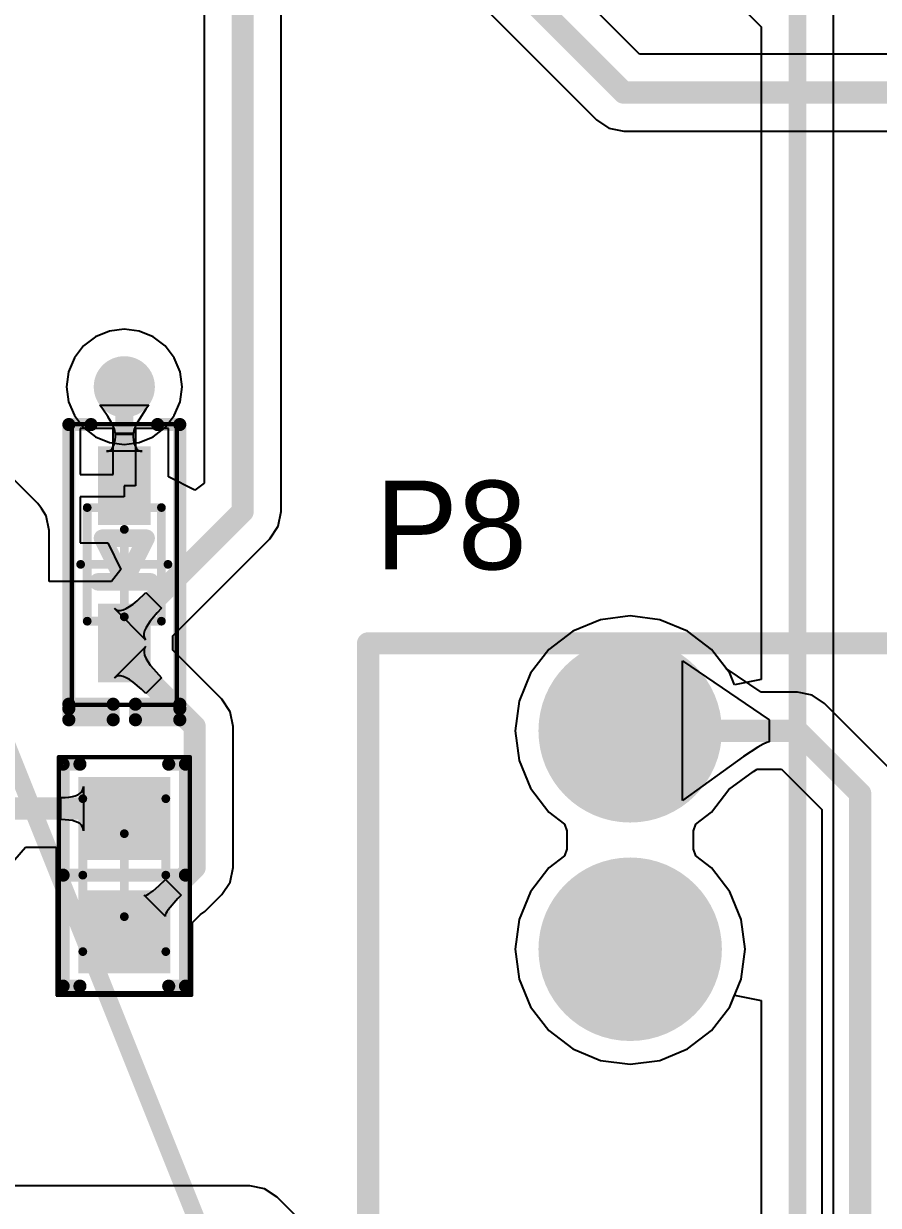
# Model space of a CAD drawing. Header units: inches. Extents: x -0.14 to 3.29, y -0.08 to 7.88.
# Drawn here: x 2.561 to 2.946, y 1.282 to 1.815 of the extents above; entities that cross this region are included whole.
import ezdxf

# ---------------------------------------------------------------- set-up
doc = ezdxf.new("R2010")
doc.units = ezdxf.units.IN
doc.header["$MEASUREMENT"] = 0
for name, color, linetype in [('Bottom Layer', 5, 'Continuous'), ('Bottom Solder', 6, 'Continuous'), ('Multi-Layer', 9, 'Continuous'), ('Pad Holes', 156, 'Continuous'), ('PCBD Notes', 76, 'Continuous'), ('Top 3D Body', 56, 'Continuous'), ('Top Courtyard', 56, 'Continuous'), ('Top Layer', 1, 'Continuous'), ('Top Overlay', 2, 'Continuous'), ('Top Paste', 8, 'Continuous'), ('Top Solder', 216, 'Continuous'), ('Via Holes', 16, 'Continuous')]:
    doc.layers.add(name, color=color, linetype=linetype)
doc.styles.add('Arial', font='', dxfattribs={"height": 0.2})
doc.styles.get('Arial').set_extended_font_data('Arial')

# ---------------------------------------------------------------- blocks, each defined once
blk = doc.blocks.new('RES_0603_1608_262')
at = {"layer": 'Top Layer'}
for points in [[(-0.04232, -0.0187), (-0.04232, 0.0187), (-0.00886, 0.0187), (-0.00886, -0.0187)], [(0.00886, -0.0187), (0.00886, 0.0187), (0.04232, 0.0187), (0.04232, -0.0187)]]:
    blk.add_hatch(color=1, dxfattribs=at).paths.add_polyline_path(points)
at = {"layer": 'Top Paste'}
for points in [[(-0.04232, -0.0187), (-0.04232, 0.0187), (-0.00886, 0.0187), (-0.00886, -0.0187)], [(0.00886, -0.0187), (0.00886, 0.0187), (0.04232, 0.0187), (0.04232, -0.0187)]]:
    blk.add_hatch(color=8, dxfattribs=at).paths.add_polyline_path(points)
at = {"layer": 'Top Solder'}
for points in [[(-0.04429, -0.02067), (-0.04429, 0.02067), (-0.00689, 0.02067), (-0.00689, -0.02067)], [(0.00689, -0.02067), (0.00689, 0.02067), (0.04429, 0.02067), (0.04429, -0.02067)]]:
    blk.add_hatch(color=216, dxfattribs=at).paths.add_polyline_path(points)
at = {"layer": 'Top 3D Body'}
for points in [[(-0.03445, 0.0187, 0.00394, 0.00394, 0), (-0.03445, -0.0187, 0.00394, 0.00394, 0)], [(-0.03445, 0.0187, 0.00394, 0.00394, 0), (0.03445, 0.0187, 0.00394, 0.00394, 0)], [(0.03445, 0.0187, 0.00394, 0.00394, 0), (0.03445, -0.0187, 0.00394, 0.00394, 0)], [(-0.03445, -0.0187, 0.00394, 0.00394, 0), (0.03445, -0.0187, 0.00394, 0.00394, 0)]]:
    blk.add_lwpolyline(points, format="xyseb", dxfattribs=at)
for points in [[(-0.03543, 0.0187, 0.00197, 0.00197, 1), (-0.03347, 0.0187, 0.00197, 0.00197, 1)], [(-0.03543, 0.0187, 0.00197, 0.00197, 1), (-0.03347, 0.0187, 0.00197, 0.00197, 1)], [(0.03346, 0.0187, 0.00197, 0.00197, 1), (0.03543, 0.0187, 0.00197, 0.00197, 1)], [(0.03346, 0.0187, 0.00197, 0.00197, 1), (0.03543, 0.0187, 0.00197, 0.00197, 1)], [(-0.03543, -0.0187, 0.00197, 0.00197, 1), (-0.03347, -0.0187, 0.00197, 0.00197, 1)], [(-0.03543, -0.0187, 0.00197, 0.00197, 1), (-0.03347, -0.0187, 0.00197, 0.00197, 1)], [(0.03346, -0.0187, 0.00197, 0.00197, 1), (0.03543, -0.0187, 0.00197, 0.00197, 1)], [(0.03346, -0.0187, 0.00197, 0.00197, 1), (0.03543, -0.0187, 0.00197, 0.00197, 1)]]:
    blk.add_lwpolyline(points, format="xyseb", close=True, dxfattribs=at)
at = {"layer": 'Top Courtyard'}
for points in [[(-0.05315, 0.02953, 0.00197, 0.00197, 0), (-0.05315, -0.02953, 0.00197, 0.00197, 0)], [(-0.05315, 0.02953, 0.00197, 0.00197, 0), (0.05315, 0.02953, 0.00197, 0.00197, 0)], [(0.05315, 0.02953, 0.00197, 0.00197, 0), (0.05315, -0.02953, 0.00197, 0.00197, 0)], [(0, 0.0187, 0.00394, 0.00394, 0), (0, -0.0187, 0.00394, 0.00394, 0)], [(-0.0187, 0, 0.00394, 0.00394, 0), (0.0187, 0, 0.00394, 0.00394, 0)], [(-0.05315, -0.02953, 0.00197, 0.00197, 0), (0.05315, -0.02953, 0.00197, 0.00197, 0)]]:
    blk.add_lwpolyline(points, format="xyseb", dxfattribs=at)
for points in [[(-0.05364, 0.02953, 0.000984, 0.000984, 1), (-0.05266, 0.02953, 0.000984, 0.000984, 1)], [(-0.05364, 0.02953, 0.000984, 0.000984, 1), (-0.05266, 0.02953, 0.000984, 0.000984, 1)], [(0.05266, 0.02953, 0.000984, 0.000984, 1), (0.05364, 0.02953, 0.000984, 0.000984, 1)], [(0.05266, 0.02953, 0.000984, 0.000984, 1), (0.05364, 0.02953, 0.000984, 0.000984, 1)], [(-0.00098, 0.0187, 0.00197, 0.00197, 1), (0.00098, 0.0187, 0.00197, 0.00197, 1)], [(-0.01969, 0, 0.00197, 0.00197, 1), (-0.01772, 0, 0.00197, 0.00197, 1)], [(0.01772, 0, 0.00197, 0.00197, 1), (0.01968, 0, 0.00197, 0.00197, 1)], [(-0.00098, -0.0187, 0.00197, 0.00197, 1), (0.00098, -0.0187, 0.00197, 0.00197, 1)], [(-0.05364, -0.02953, 0.000984, 0.000984, 1), (-0.05266, -0.02953, 0.000984, 0.000984, 1)], [(-0.05364, -0.02953, 0.000984, 0.000984, 1), (-0.05266, -0.02953, 0.000984, 0.000984, 1)], [(0.05266, -0.02953, 0.000984, 0.000984, 1), (0.05364, -0.02953, 0.000984, 0.000984, 1)], [(0.05266, -0.02953, 0.000984, 0.000984, 1), (0.05364, -0.02953, 0.000984, 0.000984, 1)]]:
    blk.add_lwpolyline(points, format="xyseb", close=True, dxfattribs=at)
at = {"layer": 'Top Overlay'}
for points in [[(-0.05, 0.02756, 0.00591, 0.00591, 0), (-0.05, 0.02, 0.00591, 0.00591, 0)], [(-0.05, 0.02756, 0.00591, 0.00591, 0), (0.05, 0.02756, 0.00591, 0.00591, 0)], [(0, 0.02756, 0.00591, 0.00591, 0), (0, -0.02756, 0.00591, 0.00591, 0)], [(0.05, 0.02756, 0.00591, 0.00591, 0), (0.05, 0.02, 0.00591, 0.00591, 0)], [(-0.05, -0.02, 0.00591, 0.00591, 0), (-0.05, -0.02756, 0.00591, 0.00591, 0)], [(0.05, -0.02, 0.00591, 0.00591, 0), (0.05, -0.02756, 0.00591, 0.00591, 0)], [(-0.05, -0.02756, 0.00591, 0.00591, 0), (0.05, -0.02756, 0.00591, 0.00591, 0)]]:
    blk.add_lwpolyline(points, format="xyseb", dxfattribs=at)
for points in [[(-0.05148, 0.02756, 0.00295, 0.00295, 1), (-0.04852, 0.02756, 0.00295, 0.00295, 1)], [(-0.05148, 0.02756, 0.00295, 0.00295, 1), (-0.04852, 0.02756, 0.00295, 0.00295, 1)], [(-0.00148, 0.02756, 0.00295, 0.00295, 1), (0.00148, 0.02756, 0.00295, 0.00295, 1)], [(0.04852, 0.02756, 0.00295, 0.00295, 1), (0.05148, 0.02756, 0.00295, 0.00295, 1)], [(0.04852, 0.02756, 0.00295, 0.00295, 1), (0.05148, 0.02756, 0.00295, 0.00295, 1)], [(-0.05148, 0.02, 0.00295, 0.00295, 1), (-0.04852, 0.02, 0.00295, 0.00295, 1)], [(0.04852, 0.02, 0.00295, 0.00295, 1), (0.05148, 0.02, 0.00295, 0.00295, 1)], [(-0.05148, -0.02, 0.00295, 0.00295, 1), (-0.04852, -0.02, 0.00295, 0.00295, 1)], [(0.04852, -0.02, 0.00295, 0.00295, 1), (0.05148, -0.02, 0.00295, 0.00295, 1)], [(-0.05148, -0.02756, 0.00295, 0.00295, 1), (-0.04852, -0.02756, 0.00295, 0.00295, 1)], [(-0.05148, -0.02756, 0.00295, 0.00295, 1), (-0.04852, -0.02756, 0.00295, 0.00295, 1)], [(-0.00148, -0.02756, 0.00295, 0.00295, 1), (0.00148, -0.02756, 0.00295, 0.00295, 1)], [(0.04852, -0.02756, 0.00295, 0.00295, 1), (0.05148, -0.02756, 0.00295, 0.00295, 1)], [(0.04852, -0.02756, 0.00295, 0.00295, 1), (0.05148, -0.02756, 0.00295, 0.00295, 1)]]:
    blk.add_lwpolyline(points, format="xyseb", close=True, dxfattribs=at)
blk = doc.blocks.new('7EF2B92C_0FC9_4C85_B662_5CEC65BFCCC4_387')
at = {"layer": 'Bottom Layer'}
h = blk.add_hatch(color=5, dxfattribs=at)
edge = h.paths.add_edge_path()
edge.add_arc((0.19685, 0.19685), 0.03937, 0, 360)
h = blk.add_hatch(color=5, dxfattribs=at)
edge = h.paths.add_edge_path()
edge.add_arc((0.19685, 0.09843), 0.03937, 0, 360)
h = blk.add_hatch(color=5, dxfattribs=at)
edge = h.paths.add_edge_path()
edge.add_arc((0, 0), 0.03937, 0, 360)
h = blk.add_hatch(color=5, dxfattribs=at)
edge = h.paths.add_edge_path()
edge.add_arc((0.19685, -0.09843), 0.03937, 0, 360)
h = blk.add_hatch(color=5, dxfattribs=at)
edge = h.paths.add_edge_path()
edge.add_arc((0.19685, -0.19685), 0.03937, 0, 360)
at = {"layer": 'Bottom Solder'}
h = blk.add_hatch(color=6, dxfattribs=at)
edge = h.paths.add_edge_path()
edge.add_arc((0.19685, 0.19685), 0.04134, 0, 360)
h = blk.add_hatch(color=6, dxfattribs=at)
edge = h.paths.add_edge_path()
edge.add_arc((0, 0.19685), 0.00197, 0, 360)
h = blk.add_hatch(color=6, dxfattribs=at)
edge = h.paths.add_edge_path()
edge.add_arc((0.19685, 0.09843), 0.04134, 0, 360)
h = blk.add_hatch(color=6, dxfattribs=at)
edge = h.paths.add_edge_path()
edge.add_arc((0, 0), 0.04134, 0, 360)
h = blk.add_hatch(color=6, dxfattribs=at)
edge = h.paths.add_edge_path()
edge.add_arc((0.19685, -0.09843), 0.04134, 0, 360)
h = blk.add_hatch(color=6, dxfattribs=at)
edge = h.paths.add_edge_path()
edge.add_arc((0.19685, -0.19685), 0.04134, 0, 360)
h = blk.add_hatch(color=6, dxfattribs=at)
edge = h.paths.add_edge_path()
edge.add_arc((0, -0.19685), 0.00197, 0, 360)
at = {"layer": 'Multi-Layer'}
h = blk.add_hatch(color=9, dxfattribs=at)
edge = h.paths.add_edge_path()
edge.add_arc((0.19685, 0.19685), 0.03937, 0, 360)
h = blk.add_hatch(color=9, dxfattribs=at)
edge = h.paths.add_edge_path()
edge.add_arc((0.19685, 0.09843), 0.03937, 0, 360)
h = blk.add_hatch(color=9, dxfattribs=at)
edge = h.paths.add_edge_path()
edge.add_arc((0, 0), 0.03937, 0, 360)
h = blk.add_hatch(color=9, dxfattribs=at)
edge = h.paths.add_edge_path()
edge.add_arc((0.19685, -0.09843), 0.03937, 0, 360)
h = blk.add_hatch(color=9, dxfattribs=at)
edge = h.paths.add_edge_path()
edge.add_arc((0.19685, -0.19685), 0.03937, 0, 360)
at = {"layer": 'Pad Holes'}
h = blk.add_hatch(color=7, dxfattribs=at)
edge = h.paths.add_edge_path()
edge.add_arc((0, 0.19685), 0.02953, 0, 360)
h = blk.add_hatch(color=7, dxfattribs=at)
edge = h.paths.add_edge_path()
edge.add_arc((0.19685, 0.19685), 0.02362, 0, 360)
h = blk.add_hatch(color=7, dxfattribs=at)
edge = h.paths.add_edge_path()
edge.add_arc((0.19685, 0.09843), 0.02362, 0, 360)
h = blk.add_hatch(color=7, dxfattribs=at)
edge = h.paths.add_edge_path()
edge.add_arc((0, 0), 0.02362, 0, 360)
h = blk.add_hatch(color=7, dxfattribs=at)
edge = h.paths.add_edge_path()
edge.add_arc((0.19685, -0.09843), 0.02362, 0, 360)
h = blk.add_hatch(color=7, dxfattribs=at)
edge = h.paths.add_edge_path()
edge.add_arc((0, -0.19685), 0.02953, 0, 360)
h = blk.add_hatch(color=7, dxfattribs=at)
edge = h.paths.add_edge_path()
edge.add_arc((0.19685, -0.19685), 0.02362, 0, 360)
at = {"layer": 'Top Layer'}
h = blk.add_hatch(color=1, dxfattribs=at)
edge = h.paths.add_edge_path()
edge.add_arc((0.19685, 0.19685), 0.03937, 0, 360)
h = blk.add_hatch(color=1, dxfattribs=at)
edge = h.paths.add_edge_path()
edge.add_arc((0.19685, 0.09843), 0.03937, 0, 360)
h = blk.add_hatch(color=1, dxfattribs=at)
edge = h.paths.add_edge_path()
edge.add_arc((0, 0), 0.03937, 0, 360)
h = blk.add_hatch(color=1, dxfattribs=at)
edge = h.paths.add_edge_path()
edge.add_arc((0.19685, -0.09843), 0.03937, 0, 360)
h = blk.add_hatch(color=1, dxfattribs=at)
edge = h.paths.add_edge_path()
edge.add_arc((0.19685, -0.19685), 0.03937, 0, 360)
at = {"layer": 'Top Solder'}
h = blk.add_hatch(color=216, dxfattribs=at)
edge = h.paths.add_edge_path()
edge.add_arc((0.19685, 0.19685), 0.04134, 0, 360)
h = blk.add_hatch(color=216, dxfattribs=at)
edge = h.paths.add_edge_path()
edge.add_arc((0, 0.19685), 0.00197, 0, 360)
h = blk.add_hatch(color=216, dxfattribs=at)
edge = h.paths.add_edge_path()
edge.add_arc((0.19685, 0.09843), 0.04134, 0, 360)
h = blk.add_hatch(color=216, dxfattribs=at)
edge = h.paths.add_edge_path()
edge.add_arc((0, 0), 0.04134, 0, 360)
h = blk.add_hatch(color=216, dxfattribs=at)
edge = h.paths.add_edge_path()
edge.add_arc((0.19685, -0.09843), 0.04134, 0, 360)
h = blk.add_hatch(color=216, dxfattribs=at)
edge = h.paths.add_edge_path()
edge.add_arc((0.19685, -0.19685), 0.04134, 0, 360)
h = blk.add_hatch(color=216, dxfattribs=at)
edge = h.paths.add_edge_path()
edge.add_arc((0, -0.19685), 0.00197, 0, 360)
at = {"layer": 'Top Courtyard'}
for points in [[(0, 0.01969, 0.00394, 0.00394, 0), (0, -0.01969, 0.00394, 0.00394, 0)], [(0.01969, 0, 0.00394, 0.00394, 0), (-0.01969, 0, 0.00394, 0.00394, 0)]]:
    blk.add_lwpolyline(points, format="xyseb", dxfattribs=at)
for points in [[(-0.00098, 0.01969, 0.00197, 0.00197, 1), (0.00099, 0.01969, 0.00197, 0.00197, 1)], [(-0.02067, 0, 0.00197, 0.00197, 1), (-0.0187, 0, 0.00197, 0.00197, 1)], [(0.0187, 0, 0.00197, 0.00197, 1), (0.02067, 0, 0.00197, 0.00197, 1)], [(-0.00098, -0.01969, 0.00197, 0.00197, 1), (0.00099, -0.01969, 0.00197, 0.00197, 1)]]:
    blk.add_lwpolyline(points, format="xyseb", close=True, dxfattribs=at)
at = {"layer": 'Top Overlay'}
for points in [[(-0.11811, 0.23622, 0.01, 0.01, 0), (-0.11811, -0.23622, 0.01, 0.01, 0)], [(0.31496, 0.23622, 0.01, 0.01, 0), (-0.11811, 0.23622, 0.01, 0.01, 0)], [(0.31496, 0.23622, 0.01, 0.01, 0), (0.31496, -0.23622, 0.01, 0.01, 0)], [(-0.11811, 0.1378, 0.01, 0.01, 0), (-0.2559, 0.1378, 0.01, 0.01, 0)], [(-0.2559, 0.1378, 0.01, 0.01, 0), (-0.2559, -0.1378, 0.01, 0.01, 0)], [(-0.11811, -0.1378, 0.01, 0.01, 0), (-0.2559, -0.1378, 0.01, 0.01, 0)], [(-0.11811, -0.1378, 0.01, 0.01, 0), (-0.11811, -0.23622, 0.01, 0.01, 0)], [(0.31496, -0.23622, 0.01, 0.01, 0), (-0.11811, -0.23622, 0.01, 0.01, 0)]]:
    blk.add_lwpolyline(points, format="xyseb", dxfattribs=at)
for points in [[(-0.12061, 0.23622, 0.005, 0.005, 1), (-0.11561, 0.23622, 0.005, 0.005, 1)], [(-0.12061, 0.23622, 0.005, 0.005, 1), (-0.11561, 0.23622, 0.005, 0.005, 1)], [(0.31246, 0.23622, 0.005, 0.005, 1), (0.31746, 0.23622, 0.005, 0.005, 1)], [(0.31246, 0.23622, 0.005, 0.005, 1), (0.31746, 0.23622, 0.005, 0.005, 1)], [(-0.2584, 0.1378, 0.005, 0.005, 1), (-0.2534, 0.1378, 0.005, 0.005, 1)], [(-0.2584, 0.1378, 0.005, 0.005, 1), (-0.2534, 0.1378, 0.005, 0.005, 1)], [(-0.12061, 0.1378, 0.005, 0.005, 1), (-0.11561, 0.1378, 0.005, 0.005, 1)], [(-0.2584, -0.1378, 0.005, 0.005, 1), (-0.2534, -0.1378, 0.005, 0.005, 1)], [(-0.2584, -0.1378, 0.005, 0.005, 1), (-0.2534, -0.1378, 0.005, 0.005, 1)], [(-0.12061, -0.1378, 0.005, 0.005, 1), (-0.11561, -0.1378, 0.005, 0.005, 1)], [(-0.12061, -0.1378, 0.005, 0.005, 1), (-0.11561, -0.1378, 0.005, 0.005, 1)], [(-0.12061, -0.23622, 0.005, 0.005, 1), (-0.11561, -0.23622, 0.005, 0.005, 1)], [(-0.12061, -0.23622, 0.005, 0.005, 1), (-0.11561, -0.23622, 0.005, 0.005, 1)], [(-0.12061, -0.23622, 0.005, 0.005, 1), (-0.11561, -0.23622, 0.005, 0.005, 1)], [(0.31246, -0.23622, 0.005, 0.005, 1), (0.31746, -0.23622, 0.005, 0.005, 1)], [(0.31246, -0.23622, 0.005, 0.005, 1), (0.31746, -0.23622, 0.005, 0.005, 1)]]:
    blk.add_lwpolyline(points, format="xyseb", close=True, dxfattribs=at)
blk = doc.blocks.new('SOD523F_403')
at = {"layer": 'Top Layer'}
for points in [[(-0.05118, -0.00984), (-0.05118, 0.00984), (-0.01968, 0.00984), (-0.01968, -0.00984)], [(0.01969, -0.00984), (0.01969, 0.00984), (0.05118, 0.00984), (0.05118, -0.00984)]]:
    blk.add_hatch(color=1, dxfattribs=at).paths.add_polyline_path(points)
at = {"layer": 'Top Overlay'}
for points in [[(0.06299, 0.005), (0.07, 0.005), (0.07, 0.025), (0.06299, 0.025)], [(0.06298, -0.02362), (0.07086, -0.02362), (0.07086, -0.005), (0.06298, -0.005)]]:
    blk.add_hatch(color=2, dxfattribs=at).paths.add_polyline_path(points)
at = {"layer": 'Top Paste'}
for points in [[(-0.05118, -0.00984), (-0.05118, 0.00984), (-0.01968, 0.00984), (-0.01968, -0.00984)], [(0.01969, -0.00984), (0.01969, 0.00984), (0.05118, 0.00984), (0.05118, -0.00984)]]:
    blk.add_hatch(color=8, dxfattribs=at).paths.add_polyline_path(points)
at = {"layer": 'Top Solder'}
for points in [[(-0.05315, -0.01181), (-0.05315, 0.01181), (-0.01772, 0.01181), (-0.01772, -0.01181)], [(0.01772, -0.01181), (0.01772, 0.01181), (0.05315, 0.01181), (0.05315, -0.01181)]]:
    blk.add_hatch(color=216, dxfattribs=at).paths.add_polyline_path(points)
at = {"layer": 'Top 3D Body'}
for points in [[(0.02559, 0.01673, 0.00394, 0.00394, 0), (-0.02559, 0.01673, 0.00394, 0.00394, 0)], [(-0.02559, -0.01673, 0.00394, 0.00394, 0), (-0.02559, 0.01673, 0.00394, 0.00394, 0)], [(0.02559, -0.01673, 0.00394, 0.00394, 0), (0.02559, 0.01673, 0.00394, 0.00394, 0)], [(0.02559, -0.01673, 0.00394, 0.00394, 0), (-0.02559, -0.01673, 0.00394, 0.00394, 0)]]:
    blk.add_lwpolyline(points, format="xyseb", dxfattribs=at)
for points in [[(-0.02657, 0.01673, 0.00197, 0.00197, 1), (-0.02461, 0.01673, 0.00197, 0.00197, 1)], [(-0.02657, 0.01673, 0.00197, 0.00197, 1), (-0.02461, 0.01673, 0.00197, 0.00197, 1)], [(0.02461, 0.01673, 0.00197, 0.00197, 1), (0.02657, 0.01673, 0.00197, 0.00197, 1)], [(0.02461, 0.01673, 0.00197, 0.00197, 1), (0.02657, 0.01673, 0.00197, 0.00197, 1)], [(-0.02657, -0.01673, 0.00197, 0.00197, 1), (-0.02461, -0.01673, 0.00197, 0.00197, 1)], [(-0.02657, -0.01673, 0.00197, 0.00197, 1), (-0.02461, -0.01673, 0.00197, 0.00197, 1)], [(0.02461, -0.01673, 0.00197, 0.00197, 1), (0.02657, -0.01673, 0.00197, 0.00197, 1)], [(0.02461, -0.01673, 0.00197, 0.00197, 1), (0.02657, -0.01673, 0.00197, 0.00197, 1)]]:
    blk.add_lwpolyline(points, format="xyseb", close=True, dxfattribs=at)
at = {"layer": 'Top Courtyard'}
for points in [[(0.06323, 0.02362, 0.00197, 0.00197, 0), (-0.06323, 0.02362, 0.00197, 0.00197, 0)], [(-0.06323, -0.02362, 0.00197, 0.00197, 0), (-0.06323, 0.02362, 0.00197, 0.00197, 0)], [(0, -0.01969, 0.00394, 0.00394, 0), (0, 0.01968, 0.00394, 0.00394, 0)], [(0.06323, -0.02362, 0.00197, 0.00197, 0), (0.06323, 0.02362, 0.00197, 0.00197, 0)], [(0.02362, 0, 0.00394, 0.00394, 0), (-0.01575, 0, 0.00394, 0.00394, 0)], [(0.06323, -0.02362, 0.00197, 0.00197, 0), (-0.06323, -0.02362, 0.00197, 0.00197, 0)]]:
    blk.add_lwpolyline(points, format="xyseb", dxfattribs=at)
for points in [[(-0.06372, 0.02362, 0.000984, 0.000984, 1), (-0.06274, 0.02362, 0.000984, 0.000984, 1)], [(-0.06372, 0.02362, 0.000984, 0.000984, 1), (-0.06274, 0.02362, 0.000984, 0.000984, 1)], [(-0.00098, 0.01968, 0.00197, 0.00197, 1), (0.00098, 0.01968, 0.00197, 0.00197, 1)], [(0.06274, 0.02362, 0.000984, 0.000984, 1), (0.06372, 0.02362, 0.000984, 0.000984, 1)], [(0.06274, 0.02362, 0.000984, 0.000984, 1), (0.06372, 0.02362, 0.000984, 0.000984, 1)], [(-0.01673, 0, 0.00197, 0.00197, 1), (-0.01476, 0, 0.00197, 0.00197, 1)], [(0.02264, 0, 0.00197, 0.00197, 1), (0.02461, 0, 0.00197, 0.00197, 1)], [(-0.00098, -0.01969, 0.00197, 0.00197, 1), (0.00098, -0.01969, 0.00197, 0.00197, 1)], [(-0.06372, -0.02362, 0.000984, 0.000984, 1), (-0.06274, -0.02362, 0.000984, 0.000984, 1)], [(-0.06372, -0.02362, 0.000984, 0.000984, 1), (-0.06274, -0.02362, 0.000984, 0.000984, 1)], [(0.06274, -0.02362, 0.000984, 0.000984, 1), (0.06372, -0.02362, 0.000984, 0.000984, 1)], [(0.06274, -0.02362, 0.000984, 0.000984, 1), (0.06372, -0.02362, 0.000984, 0.000984, 1)]]:
    blk.add_lwpolyline(points, format="xyseb", close=True, dxfattribs=at)
at = {"layer": 'Top Overlay'}
for points in [[(-0.06299, 0.015, 0.00591, 0.00591, 0), (-0.06299, 0.025, 0.00591, 0.00591, 0)], [(0.065, 0.025, 0.00591, 0.00591, 0), (-0.06299, 0.025, 0.00591, 0.00591, 0)], [(0.06299, 0.005, 0.00591, 0.00591, 0), (0.06299, 0.025, 0.00591, 0.00591, 0)], [(0.07, 0.025, 0.00591, 0.00591, 0), (0.06299, 0.025, 0.00591, 0.00591, 0)], [(0.07, 0.005, 0.00591, 0.00591, 0), (0.07, 0.025, 0.00591, 0.00591, 0)], [(0.00787, 0, 0.00787, 0.00787, 0), (-0.01181, 0.00984, 0.00787, 0.00787, 0)], [(-0.01181, -0.00394, 0.00787, 0.00787, 0), (-0.01181, 0.00984, 0.00787, 0.00787, 0)], [(0.00787, -0.01181, 0.00787, 0.00787, 0), (0.00787, 0.01181, 0.00787, 0.00787, 0)], [(0.07, 0.005, 0.00591, 0.00591, 0), (0.06299, 0.005, 0.00591, 0.00591, 0)], [(-0.01181, -0.00984, 0.00787, 0.00787, 0), (0.00787, 0, 0.00787, 0.00787, 0)], [(-0.01181, -0.00984, 0.00787, 0.00787, 0), (-0.01181, -0.00394, 0.00787, 0.00787, 0)], [(0.07, -0.005, 0.00591, 0.00591, 0), (0.06299, -0.005, 0.00591, 0.00591, 0)], [(0.06299, -0.025, 0.00591, 0.00591, 0), (0.06299, -0.005, 0.00591, 0.00591, 0)], [(0.07, -0.025, 0.00591, 0.00591, 0), (0.07, -0.005, 0.00591, 0.00591, 0)], [(-0.06299, -0.025, 0.00591, 0.00591, 0), (-0.06299, -0.015, 0.00591, 0.00591, 0)], [(0.065, -0.025, 0.00591, 0.00591, 0), (-0.06299, -0.025, 0.00591, 0.00591, 0)], [(0.07, -0.025, 0.00591, 0.00591, 0), (0.06299, -0.025, 0.00591, 0.00591, 0)]]:
    blk.add_lwpolyline(points, format="xyseb", dxfattribs=at)
for points in [[(-0.06447, 0.025, 0.00295, 0.00295, 1), (-0.06152, 0.025, 0.00295, 0.00295, 1)], [(-0.06447, 0.025, 0.00295, 0.00295, 1), (-0.06152, 0.025, 0.00295, 0.00295, 1)], [(0.06152, 0.025, 0.00295, 0.00295, 1), (0.06447, 0.025, 0.00295, 0.00295, 1)], [(0.06152, 0.025, 0.00295, 0.00295, 1), (0.06447, 0.025, 0.00295, 0.00295, 1)], [(0.06352, 0.025, 0.00295, 0.00295, 1), (0.06648, 0.025, 0.00295, 0.00295, 1)], [(0.06852, 0.025, 0.00295, 0.00295, 1), (0.07148, 0.025, 0.00295, 0.00295, 1)], [(0.06852, 0.025, 0.00295, 0.00295, 1), (0.07148, 0.025, 0.00295, 0.00295, 1)], [(-0.06447, 0.015, 0.00295, 0.00295, 1), (-0.06152, 0.015, 0.00295, 0.00295, 1)], [(-0.01378, 0.00984, 0.00394, 0.00394, 1), (-0.00984, 0.00984, 0.00394, 0.00394, 1)], [(-0.01378, 0.00984, 0.00394, 0.00394, 1), (-0.00984, 0.00984, 0.00394, 0.00394, 1)], [(0.00591, 0.01181, 0.00394, 0.00394, 1), (0.00984, 0.01181, 0.00394, 0.00394, 1)], [(0.06152, 0.005, 0.00295, 0.00295, 1), (0.06447, 0.005, 0.00295, 0.00295, 1)], [(0.06152, 0.005, 0.00295, 0.00295, 1), (0.06447, 0.005, 0.00295, 0.00295, 1)], [(0.06852, 0.005, 0.00295, 0.00295, 1), (0.07148, 0.005, 0.00295, 0.00295, 1)], [(0.06852, 0.005, 0.00295, 0.00295, 1), (0.07148, 0.005, 0.00295, 0.00295, 1)], [(0.00591, 0, 0.00394, 0.00394, 1), (0.00984, 0, 0.00394, 0.00394, 1)], [(0.00591, 0, 0.00394, 0.00394, 1), (0.00984, 0, 0.00394, 0.00394, 1)], [(-0.01378, -0.00394, 0.00394, 0.00394, 1), (-0.00984, -0.00394, 0.00394, 0.00394, 1)], [(-0.01378, -0.00394, 0.00394, 0.00394, 1), (-0.00984, -0.00394, 0.00394, 0.00394, 1)], [(0.06152, -0.005, 0.00295, 0.00295, 1), (0.06447, -0.005, 0.00295, 0.00295, 1)], [(0.06152, -0.005, 0.00295, 0.00295, 1), (0.06447, -0.005, 0.00295, 0.00295, 1)], [(0.06852, -0.005, 0.00295, 0.00295, 1), (0.07148, -0.005, 0.00295, 0.00295, 1)], [(0.06852, -0.005, 0.00295, 0.00295, 1), (0.07148, -0.005, 0.00295, 0.00295, 1)], [(-0.01378, -0.00984, 0.00394, 0.00394, 1), (-0.00984, -0.00984, 0.00394, 0.00394, 1)], [(-0.01378, -0.00984, 0.00394, 0.00394, 1), (-0.00984, -0.00984, 0.00394, 0.00394, 1)], [(0.00591, -0.01181, 0.00394, 0.00394, 1), (0.00984, -0.01181, 0.00394, 0.00394, 1)], [(-0.06447, -0.015, 0.00295, 0.00295, 1), (-0.06152, -0.015, 0.00295, 0.00295, 1)], [(-0.06447, -0.025, 0.00295, 0.00295, 1), (-0.06152, -0.025, 0.00295, 0.00295, 1)], [(-0.06447, -0.025, 0.00295, 0.00295, 1), (-0.06152, -0.025, 0.00295, 0.00295, 1)], [(0.06152, -0.025, 0.00295, 0.00295, 1), (0.06447, -0.025, 0.00295, 0.00295, 1)], [(0.06152, -0.025, 0.00295, 0.00295, 1), (0.06447, -0.025, 0.00295, 0.00295, 1)], [(0.06352, -0.025, 0.00295, 0.00295, 1), (0.06648, -0.025, 0.00295, 0.00295, 1)], [(0.06852, -0.025, 0.00295, 0.00295, 1), (0.07148, -0.025, 0.00295, 0.00295, 1)], [(0.06852, -0.025, 0.00295, 0.00295, 1), (0.07148, -0.025, 0.00295, 0.00295, 1)]]:
    blk.add_lwpolyline(points, format="xyseb", close=True, dxfattribs=at)

msp = doc.modelspace()

# ---------------------------------------------------------------- hatches: boundary and pattern name
at = {"layer": 'Bottom Layer'}
h = msp.add_hatch(color=5, dxfattribs=at)
edge = h.paths.add_edge_path()
edge.add_arc((2.60669, 1.65102), 0.01378, 0, 360)
at = {"layer": 'Top Layer'}
h = msp.add_hatch(color=1, dxfattribs=at)
edge = h.paths.add_edge_path()
edge.add_arc((2.60669, 1.65102), 0.01378, 0, 360)
at = {"layer": 'Via Holes'}
h = msp.add_hatch(color=7, dxfattribs=at)
edge = h.paths.add_edge_path()
edge.add_arc((2.60669, 1.65102), 0.00689, 0, 360)

# ---------------------------------------------------------------- linework, layer by layer
at = {"layer": 'Bottom Layer'}
for p, q in [((2.8389, 1.80089), (2.69632, 1.94348)), ((2.67688, 1.91389), (2.81947, 1.77131)), ((2.95649, 1.80089), (2.8389, 1.80089)), ((2.81947, 1.77131), (2.82509, 1.76755)), ((2.82509, 1.76755), (2.83172, 1.76623)), ((2.83172, 1.76623), (2.95649, 1.76623)), ((2.60669, 1.67703), (2.59996, 1.67614)), ((2.61342, 1.67614), (2.60669, 1.67703)), ((2.59369, 1.67354), (2.58831, 1.66941)), ((2.59996, 1.67614), (2.59369, 1.67354)), ((2.61969, 1.67354), (2.61342, 1.67614)), ((2.62508, 1.66941), (2.61969, 1.67354)), ((2.58831, 1.66941), (2.58418, 1.66403)), ((2.62921, 1.66403), (2.62508, 1.66941)), ((2.58418, 1.66403), (2.58158, 1.65775)), ((2.63181, 1.65775), (2.62921, 1.66403)), ((2.58158, 1.65775), (2.58069, 1.65102)), ((2.6327, 1.65102), (2.63181, 1.65775)), ((2.58069, 1.65102), (2.58158, 1.64429)), ((2.63181, 1.64429), (2.6327, 1.65102)), ((2.58158, 1.64429), (2.58418, 1.63802)), ((2.62921, 1.63802), (2.63181, 1.64429)), ((2.58418, 1.63802), (2.58831, 1.63264)), ((2.62508, 1.63264), (2.62921, 1.63802)), ((2.58831, 1.63264), (2.59369, 1.62851)), ((2.61969, 1.62851), (2.62508, 1.63264)), ((2.59369, 1.62851), (2.59996, 1.62591)), ((2.59996, 1.62591), (2.60669, 1.62502)), ((2.60669, 1.62502), (2.61342, 1.62591)), ((2.61342, 1.62591), (2.61969, 1.62851)), ((2.82124, 1.54611), (2.80874, 1.54093)), ((2.83465, 1.54788), (2.82124, 1.54611)), ((2.84806, 1.54611), (2.83465, 1.54788)), ((2.86055, 1.54093), (2.84806, 1.54611)), ((2.80874, 1.54093), (2.79801, 1.5327)), ((2.87128, 1.5327), (2.86055, 1.54093)), ((2.79801, 1.5327), (2.78977, 1.52197)), ((2.87787, 1.52411), (2.87128, 1.5327)), ((2.85829, 1.46458), (2.85829, 1.52754)), ((2.85829, 1.52754), (2.89732, 1.50106)), ((2.89367, 1.5134), (2.87787, 1.52411)), ((2.78977, 1.52197), (2.7846, 1.50947)), ((2.91, 1.5134), (2.89367, 1.5134)), ((2.91663, 1.51208), (2.91, 1.5134)), ((2.92226, 1.50832), (2.91663, 1.51208)), ((2.7846, 1.50947), (2.78283, 1.49606)), ((2.95057, 1.48), (2.92226, 1.50832)), ((2.78283, 1.49606), (2.7846, 1.48265)), ((2.89732, 1.50106), (2.89732, 1.49106)), ((2.89625, 1.4908), (2.89455, 1.49)), ((2.89732, 1.49106), (2.89625, 1.4908)), ((2.89222, 1.48868), (2.88568, 1.48444)), ((2.89455, 1.49), (2.89222, 1.48868)), ((2.7846, 1.48265), (2.78977, 1.47016)), ((2.88568, 1.48444), (2.85829, 1.46458)), ((2.87908, 1.46958), (2.89029, 1.47771)), ((2.89029, 1.47771), (2.89186, 1.47873)), ((2.89186, 1.47873), (2.90282, 1.47873)), ((2.90282, 1.47873), (2.92098, 1.46057)), ((2.78977, 1.47016), (2.79801, 1.45942)), ((2.87128, 1.45942), (2.87908, 1.46958)), ((2.79801, 1.45942), (2.80509, 1.45399)), ((2.8642, 1.45399), (2.87128, 1.45942)), ((2.92098, 1.46057), (2.92098, 1.04233)), ((2.80509, 1.45399), (2.80604, 1.45102)), ((2.86325, 1.45102), (2.8642, 1.45399)), ((2.80604, 1.45102), (2.80604, 1.44269)), ((2.86325, 1.44269), (2.86325, 1.45102)), ((2.80509, 1.43971), (2.79801, 1.43428)), ((2.80604, 1.44269), (2.80509, 1.43971)), ((2.8642, 1.43971), (2.86325, 1.44269)), ((2.87128, 1.43428), (2.8642, 1.43971)), ((2.79801, 1.43428), (2.78977, 1.42354)), ((2.87952, 1.42354), (2.87128, 1.43428)), ((2.78977, 1.42354), (2.7846, 1.41105)), ((2.88469, 1.41105), (2.87952, 1.42354)), ((2.7846, 1.41105), (2.78283, 1.39764)), ((2.88646, 1.39764), (2.88469, 1.41105)), ((2.78283, 1.39764), (2.7846, 1.38423)), ((2.88469, 1.38423), (2.88646, 1.39764)), ((2.7846, 1.38423), (2.78977, 1.37173)), ((2.87952, 1.37173), (2.88469, 1.38423)), ((2.78977, 1.37173), (2.79801, 1.361)), ((2.87128, 1.361), (2.87952, 1.37173)), ((2.79801, 1.361), (2.80874, 1.35277)), ((2.86055, 1.35277), (2.87128, 1.361)), ((2.80874, 1.35277), (2.82124, 1.34759)), ((2.84806, 1.34759), (2.86055, 1.35277)), ((2.82124, 1.34759), (2.83465, 1.34582)), ((2.83465, 1.34582), (2.84806, 1.34759))]:
    msp.add_line(p, q, dxfattribs=at)
for points in [[(2.68406, 1.93122, 0.01, 0.01, 0), (2.83172, 1.78356, 0.01, 0.01, 0)], [(2.83172, 1.78356, 0.01, 0.01, 0), (2.97569, 1.78356, 0.01, 0.01, 0)], [(2.83465, 1.49606, 0.01, 0.01, 0), (2.91, 1.49606, 0.01, 0.01, 0)], [(2.91, 1.49606, 0.01, 0.01, 0), (2.93831, 1.46775, 0.01, 0.01, 0)], [(2.93831, 1.03515, 0.01, 0.01, 0), (2.93831, 1.46775, 0.01, 0.01, 0)]]:
    msp.add_lwpolyline(points, format="xyseb", dxfattribs=at)
for points in [[(2.82922, 1.78356, 0.005, 0.005, 1), (2.83422, 1.78356, 0.005, 0.005, 1)], [(2.82922, 1.78356, 0.005, 0.005, 1), (2.83422, 1.78356, 0.005, 0.005, 1)], [(2.83215, 1.49606, 0.005, 0.005, 1), (2.83715, 1.49606, 0.005, 0.005, 1)], [(2.9075, 1.49606, 0.005, 0.005, 1), (2.9125, 1.49606, 0.005, 0.005, 1)], [(2.9075, 1.49606, 0.005, 0.005, 1), (2.9125, 1.49606, 0.005, 0.005, 1)], [(2.93581, 1.46775, 0.005, 0.005, 1), (2.94081, 1.46775, 0.005, 0.005, 1)], [(2.93581, 1.46775, 0.005, 0.005, 1), (2.94081, 1.46775, 0.005, 0.005, 1)]]:
    msp.add_lwpolyline(points, format="xyseb", close=True, dxfattribs=at)
at = {"layer": 'PCBD Notes'}
msp.add_lwpolyline([(0, 7.87402, 0.00787, 0.00787, 0), (3.14961, 0, 0.00787, 0.00787, 0)], format="xyseb", dxfattribs=at)
at = {"layer": 'Top Layer'}
for p, q in [((2.79846, 1.90846), (2.89369, 1.81324)), ((2.64267, 1.8481), (2.64267, 1.60757)), ((2.67733, 1.5948), (2.67733, 1.8481)), ((2.92631, 1.08917), (2.92631, 1.82)), ((2.89369, 1.81324), (2.89369, 1.51912)), ((2.59701, 1.64094), (2.59568, 1.64275)), ((2.59568, 1.64275), (2.61771, 1.64275)), ((2.59925, 1.63764), (2.59701, 1.64094)), ((2.61638, 1.64094), (2.61245, 1.63478)), ((2.61771, 1.64275), (2.61638, 1.64094)), ((2.60094, 1.63478), (2.59925, 1.63764)), ((2.60157, 1.63352), (2.60094, 1.63478)), ((2.61245, 1.63478), (2.61182, 1.63352)), ((2.60169, 1.6322), (2.58685, 1.6322)), ((2.58685, 1.6322), (2.58685, 1.61146)), ((2.60206, 1.63237), (2.60157, 1.63352)), ((2.60169, 1.61146), (2.60169, 1.6322)), ((2.60241, 1.63132), (2.60206, 1.63237)), ((2.60262, 1.63039), (2.60241, 1.63132)), ((2.60269, 1.62957), (2.60262, 1.63039)), ((2.60265, 1.62854), (2.60269, 1.63008)), ((2.60269, 1.63008), (2.61069, 1.63008)), ((2.61069, 1.62957), (2.60269, 1.62957)), ((2.61076, 1.63039), (2.61069, 1.62957)), ((2.61069, 1.63008), (2.61073, 1.62854)), ((2.61097, 1.63132), (2.61076, 1.63039)), ((2.61133, 1.63237), (2.61097, 1.63132)), ((2.61182, 1.63352), (2.61133, 1.63237)), ((2.62654, 1.6322), (2.61169, 1.6322)), ((2.61169, 1.6322), (2.61169, 1.60646)), ((2.62654, 1.61046), (2.62654, 1.6322)), ((2.60125, 1.62326), (2.60169, 1.62399)), ((2.60169, 1.62399), (2.60205, 1.62489)), ((2.60205, 1.62489), (2.60233, 1.62594)), ((2.60233, 1.62594), (2.60253, 1.62716)), ((2.60253, 1.62716), (2.60265, 1.62854)), ((2.61073, 1.62854), (2.61085, 1.62716)), ((2.61085, 1.62716), (2.61105, 1.62594)), ((2.61105, 1.62594), (2.61133, 1.62489)), ((2.61133, 1.62489), (2.61169, 1.62399)), ((2.61169, 1.62399), (2.61213, 1.62326)), ((2.59869, 1.62196), (2.59945, 1.62205)), ((2.61469, 1.62196), (2.59869, 1.62196)), ((2.59945, 1.62205), (2.60013, 1.62229)), ((2.60013, 1.62229), (2.60073, 1.62269)), ((2.60073, 1.62269), (2.60125, 1.62326)), ((2.61213, 1.62326), (2.61265, 1.62269)), ((2.61265, 1.62269), (2.61325, 1.62229)), ((2.61325, 1.62229), (2.61393, 1.62205)), ((2.61393, 1.62205), (2.61469, 1.62196)), ((2.56778, 1.59847), (2.55452, 1.61173)), ((2.58685, 1.61146), (2.60169, 1.61146)), ((2.63854, 1.60447), (2.62654, 1.61046)), ((2.61169, 1.60646), (2.60669, 1.60646)), ((2.60669, 1.60646), (2.60669, 1.60146)), ((2.64267, 1.60757), (2.63854, 1.60447)), ((2.56933, 1.59614), (2.56778, 1.59847)), ((2.60669, 1.60146), (2.58685, 1.60146)), ((2.58685, 1.60146), (2.58685, 1.58071)), ((2.57153, 1.59285), (2.56933, 1.59614)), ((2.57153, 1.59284), (2.57153, 1.59285)), ((2.57285, 1.58621), (2.57153, 1.59284)), ((2.57153, 1.59284), (2.57153, 1.59284)), ((2.67601, 1.58817), (2.67733, 1.5948)), ((2.67226, 1.58255), (2.67601, 1.58817)), ((2.57285, 1.56334), (2.57285, 1.58621)), ((2.57285, 1.58621), (2.57285, 1.58621)), ((2.62854, 1.53883), (2.67226, 1.58255)), ((2.58685, 1.58071), (2.59925, 1.58071)), ((2.59925, 1.58071), (2.6051, 1.56871)), ((2.6051, 1.56871), (2.60091, 1.56334)), ((2.58485, 1.56334), (2.57285, 1.56334)), ((2.60091, 1.56334), (2.58485, 1.56334)), ((2.58485, 1.56334), (2.58485, 1.56334)), ((2.61066, 1.55316), (2.61244, 1.55459)), ((2.61244, 1.55459), (2.61642, 1.55829)), ((2.61642, 1.55829), (2.62349, 1.55122)), ((2.6163, 1.53708), (2.60227, 1.5511)), ((2.60227, 1.5511), (2.60304, 1.55054)), ((2.60304, 1.55054), (2.60395, 1.55027)), ((2.60395, 1.55027), (2.60501, 1.55029)), ((2.60501, 1.55029), (2.60621, 1.55058)), ((2.60621, 1.55058), (2.60755, 1.55116)), ((2.60755, 1.55116), (2.60903, 1.55202)), ((2.60903, 1.55202), (2.61066, 1.55316)), ((2.62349, 1.55122), (2.6215, 1.54916)), ((2.61836, 1.54547), (2.61722, 1.54384)), ((2.6215, 1.54916), (2.61836, 1.54547)), ((2.82124, 1.54611), (2.80874, 1.54093)), ((2.83465, 1.54788), (2.82124, 1.54611)), ((2.84806, 1.54611), (2.83465, 1.54788)), ((2.86055, 1.54093), (2.84806, 1.54611)), ((2.61548, 1.53981), (2.61547, 1.53875)), ((2.61547, 1.53875), (2.61574, 1.53784)), ((2.61578, 1.54101), (2.61548, 1.53981)), ((2.61636, 1.54235), (2.61578, 1.54101)), ((2.61722, 1.54384), (2.61636, 1.54235)), ((2.62854, 1.53235), (2.62854, 1.53883)), ((2.80874, 1.54093), (2.79801, 1.5327)), ((2.87128, 1.5327), (2.86055, 1.54093)), ((2.60227, 1.51996), (2.61642, 1.5341)), ((2.61585, 1.53333), (2.61557, 1.53241)), ((2.61574, 1.53784), (2.6163, 1.53708)), ((2.61642, 1.5341), (2.61585, 1.53333)), ((2.61557, 1.53241), (2.61557, 1.53135)), ((2.61557, 1.53135), (2.61585, 1.53014)), ((2.61585, 1.53014), (2.61642, 1.5288)), ((2.61642, 1.5288), (2.61726, 1.52732)), ((2.65065, 1.51024), (2.62854, 1.53235)), ((2.79801, 1.5327), (2.78977, 1.52197)), ((2.87952, 1.52197), (2.87128, 1.5327)), ((2.61726, 1.52732), (2.6184, 1.52569)), ((2.6184, 1.52569), (2.61981, 1.52392)), ((2.61981, 1.52392), (2.62349, 1.51996)), ((2.60305, 1.52053), (2.60227, 1.51996)), ((2.60397, 1.52081), (2.60305, 1.52053)), ((2.60503, 1.52081), (2.60397, 1.52081)), ((2.60623, 1.52053), (2.60503, 1.52081)), ((2.60758, 1.51996), (2.60623, 1.52053)), ((2.60906, 1.51911), (2.60758, 1.51996)), ((2.61069, 1.51798), (2.60906, 1.51911)), ((2.61437, 1.51487), (2.61069, 1.51798)), ((2.62349, 1.51996), (2.61642, 1.51289)), ((2.78977, 1.52197), (2.7846, 1.50947)), ((2.88169, 1.51673), (2.87952, 1.52197)), ((2.89369, 1.51912), (2.88169, 1.51673)), ((2.61642, 1.51289), (2.61437, 1.51487)), ((2.65441, 1.50462), (2.65065, 1.51024)), ((2.7846, 1.50947), (2.78283, 1.49606)), ((2.65573, 1.49798), (2.65441, 1.50462)), ((2.65573, 1.4345), (2.65573, 1.49798)), ((2.78283, 1.49606), (2.7846, 1.48265)), ((2.7846, 1.48265), (2.78977, 1.47016)), ((2.58783, 1.46922), (2.58813, 1.47007)), ((2.58813, 1.47007), (2.58823, 1.47102)), ((2.58823, 1.47102), (2.58823, 1.45102)), ((2.78977, 1.47016), (2.79801, 1.45942)), ((2.57811, 1.46602), (2.58004, 1.46607)), ((2.57811, 1.45602), (2.57811, 1.46602)), ((2.58004, 1.46607), (2.58176, 1.46622)), ((2.58176, 1.46622), (2.58327, 1.46647)), ((2.58327, 1.46647), (2.58459, 1.46682)), ((2.58459, 1.46682), (2.5857, 1.46727)), ((2.5857, 1.46727), (2.58661, 1.46782)), ((2.58661, 1.46782), (2.58732, 1.46847)), ((2.58732, 1.46847), (2.58783, 1.46922)), ((2.79801, 1.45942), (2.80509, 1.45399)), ((2.58004, 1.45597), (2.57811, 1.45602)), ((2.58176, 1.45582), (2.58004, 1.45597)), ((2.58327, 1.45557), (2.58176, 1.45582)), ((2.58459, 1.45522), (2.58327, 1.45557)), ((2.5857, 1.45477), (2.58459, 1.45522)), ((2.58661, 1.45422), (2.5857, 1.45477)), ((2.58732, 1.45357), (2.58661, 1.45422)), ((2.58783, 1.45282), (2.58732, 1.45357)), ((2.80509, 1.45399), (2.80604, 1.45102)), ((2.58813, 1.45197), (2.58783, 1.45282)), ((2.58823, 1.45102), (2.58813, 1.45197)), ((2.80604, 1.45102), (2.80604, 1.44269)), ((2.55452, 1.43484), (2.56211, 1.44369)), ((2.56211, 1.44369), (2.57599, 1.44369)), ((2.57599, 1.44369), (2.57599, 1.42788)), ((2.80509, 1.43971), (2.79801, 1.43428)), ((2.80604, 1.44269), (2.80509, 1.43971)), ((2.65441, 1.42787), (2.65573, 1.4345)), ((2.65573, 1.4345), (2.65573, 1.4345)), ((2.79801, 1.43428), (2.78977, 1.42354)), ((2.57599, 1.42788), (2.57599, 1.3767)), ((2.62221, 1.42616), (2.62527, 1.42912)), ((2.62527, 1.42912), (2.63235, 1.42205)), ((2.65065, 1.42224), (2.65441, 1.42787)), ((2.62527, 1.41238), (2.6156, 1.42205)), ((2.6156, 1.42205), (2.61593, 1.42188)), ((2.61593, 1.42188), (2.61641, 1.42191)), ((2.61641, 1.42191), (2.61702, 1.42214)), ((2.61702, 1.42214), (2.61778, 1.42255)), ((2.61778, 1.42255), (2.61867, 1.42316)), ((2.61867, 1.42316), (2.61971, 1.42397)), ((2.61971, 1.42397), (2.62221, 1.42616)), ((2.63235, 1.42205), (2.63077, 1.42044)), ((2.64303, 1.41463), (2.65065, 1.42224)), ((2.65065, 1.42224), (2.65065, 1.42224)), ((2.78977, 1.42354), (2.7846, 1.41105)), ((2.63077, 1.42044), (2.62639, 1.41544)), ((2.62514, 1.41318), (2.62511, 1.41271)), ((2.62511, 1.41271), (2.62527, 1.41238)), ((2.62537, 1.41379), (2.62514, 1.41318)), ((2.62578, 1.41455), (2.62537, 1.41379)), ((2.62639, 1.41544), (2.62578, 1.41455)), ((2.63739, 1.40965), (2.64102, 1.41328)), ((2.64102, 1.41328), (2.64303, 1.41463)), ((2.7846, 1.41105), (2.78283, 1.39764)), ((2.63739, 1.3767), (2.63739, 1.40965)), ((2.78283, 1.39764), (2.7846, 1.38423)), ((2.7846, 1.38423), (2.78977, 1.37173)), ((2.57599, 1.3767), (2.63739, 1.3767)), ((2.87952, 1.37173), (2.88169, 1.37697)), ((2.88169, 1.37697), (2.89369, 1.37458)), ((2.89369, 1.37458), (2.89369, 1.22384)), ((2.78977, 1.37173), (2.79801, 1.361)), ((2.87128, 1.361), (2.87952, 1.37173)), ((2.79801, 1.361), (2.80874, 1.35277)), ((2.86055, 1.35277), (2.87128, 1.361)), ((2.80874, 1.35277), (2.82124, 1.34759)), ((2.84806, 1.34759), (2.86055, 1.35277)), ((2.82124, 1.34759), (2.83465, 1.34582)), ((2.83465, 1.34582), (2.84806, 1.34759)), ((2.66329, 1.29106), (2.07891, 1.29106)), ((2.66992, 1.28974), (2.66329, 1.29106)), ((2.67554, 1.28598), (2.66992, 1.28974)), ((2.77224, 1.18928), (2.67554, 1.28598))]:
    msp.add_line(p, q, dxfattribs=at)
for points in [[(2.66, 1.5948, 0.01, 0.01, 0), (2.66, 1.86729, 0.01, 0.01, 0)], [(2.91, 1.08917, 0.008, 0.008, 0), (2.91, 1.82, 0.008, 0.008, 0)], [(2.60669, 1.60646, 0.008, 0.008, 0), (2.60669, 1.65102, 0.008, 0.008, 0)], [(2.60669, 1.5415, 0.01, 0.01, 0), (2.66, 1.5948, 0.01, 0.01, 0)], [(2.60669, 1.53559, 0.01, 0.01, 0), (2.60669, 1.5415, 0.01, 0.01, 0)], [(2.60669, 1.52968, 0.01, 0.01, 0), (2.60669, 1.53559, 0.01, 0.01, 0)], [(2.60669, 1.52968, 0.01, 0.01, 0), (2.63839, 1.49798, 0.01, 0.01, 0)], [(2.63839, 1.4345, 0.01, 0.01, 0), (2.63839, 1.49798, 0.01, 0.01, 0)], [(2.51398, 1.46102, 0.01, 0.01, 0), (2.60228, 1.46102, 0.01, 0.01, 0)], [(2.60228, 1.46102, 0.01, 0.01, 0), (2.60669, 1.45661, 0.01, 0.01, 0)], [(2.63078, 1.42688, 0.01, 0.01, 0), (2.63839, 1.4345, 0.01, 0.01, 0)], [(2.60866, 1.40543, 0.01, 0.01, 0), (2.63011, 1.42688, 0.01, 0.01, 0)], [(2.63011, 1.42688, 0.01, 0.01, 0), (2.63078, 1.42688, 0.01, 0.01, 0)], [(2.60669, 1.40543, 0.01, 0.01, 0), (2.60866, 1.40543, 0.01, 0.01, 0)]]:
    msp.add_lwpolyline(points, format="xyseb", dxfattribs=at)
for points in [[(2.60469, 1.65102, 0.004, 0.004, 1), (2.60869, 1.65102, 0.004, 0.004, 1)], [(2.60469, 1.60646, 0.004, 0.004, 1), (2.60869, 1.60646, 0.004, 0.004, 1)], [(2.6575, 1.5948, 0.005, 0.005, 1), (2.6625, 1.5948, 0.005, 0.005, 1)], [(2.6575, 1.5948, 0.005, 0.005, 1), (2.6625, 1.5948, 0.005, 0.005, 1)], [(2.60419, 1.5415, 0.005, 0.005, 1), (2.60919, 1.5415, 0.005, 0.005, 1)], [(2.60419, 1.5415, 0.005, 0.005, 1), (2.60919, 1.5415, 0.005, 0.005, 1)], [(2.60419, 1.53559, 0.005, 0.005, 1), (2.60919, 1.53559, 0.005, 0.005, 1)], [(2.60419, 1.53559, 0.005, 0.005, 1), (2.60919, 1.53559, 0.005, 0.005, 1)], [(2.60419, 1.52968, 0.005, 0.005, 1), (2.60919, 1.52968, 0.005, 0.005, 1)], [(2.60419, 1.52968, 0.005, 0.005, 1), (2.60919, 1.52968, 0.005, 0.005, 1)], [(2.63589, 1.49798, 0.005, 0.005, 1), (2.64089, 1.49798, 0.005, 0.005, 1)], [(2.63589, 1.49798, 0.005, 0.005, 1), (2.64089, 1.49798, 0.005, 0.005, 1)], [(2.59978, 1.46102, 0.005, 0.005, 1), (2.60478, 1.46102, 0.005, 0.005, 1)], [(2.59978, 1.46102, 0.005, 0.005, 1), (2.60478, 1.46102, 0.005, 0.005, 1)], [(2.60419, 1.45661, 0.005, 0.005, 1), (2.60919, 1.45661, 0.005, 0.005, 1)], [(2.63589, 1.4345, 0.005, 0.005, 1), (2.64089, 1.4345, 0.005, 0.005, 1)], [(2.63589, 1.4345, 0.005, 0.005, 1), (2.64089, 1.4345, 0.005, 0.005, 1)], [(2.62761, 1.42688, 0.005, 0.005, 1), (2.63261, 1.42688, 0.005, 0.005, 1)], [(2.62761, 1.42688, 0.005, 0.005, 1), (2.63261, 1.42688, 0.005, 0.005, 1)], [(2.62828, 1.42688, 0.005, 0.005, 1), (2.63328, 1.42688, 0.005, 0.005, 1)], [(2.62828, 1.42688, 0.005, 0.005, 1), (2.63328, 1.42688, 0.005, 0.005, 1)], [(2.60419, 1.40543, 0.005, 0.005, 1), (2.60919, 1.40543, 0.005, 0.005, 1)], [(2.60616, 1.40543, 0.005, 0.005, 1), (2.61116, 1.40543, 0.005, 0.005, 1)], [(2.60616, 1.40543, 0.005, 0.005, 1), (2.61116, 1.40543, 0.005, 0.005, 1)]]:
    msp.add_lwpolyline(points, format="xyseb", close=True, dxfattribs=at)

# ---------------------------------------------------------------- block references
for name, p, rotation in [('SOD523F_403', (2.60669, 1.57102), 270), ('7EF2B92C_0FC9_4C85_B662_5CEC65BFCCC4_387', (3.0315, 1.29921), 180), ('RES_0603_1608_262', (2.60669, 1.43102), 90)]:
    msp.add_blockref(name, p, dxfattribs=dict(rotation=rotation))

# ---------------------------------------------------------------- texts
at = {"layer": 'Top Overlay', "style": 'Arial'}
msp.add_text('P8', height=0.04, dxfattribs=at).set_placement((2.71975, 1.56874))

doc.saveas('drawing.dxf')
